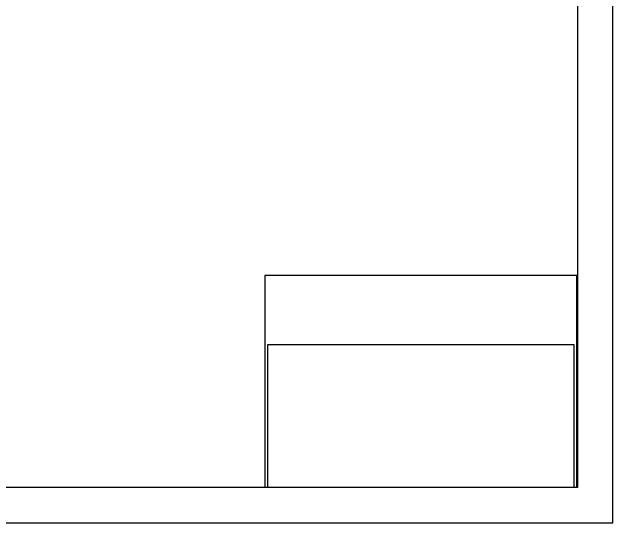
# Model space of a CAD drawing. Header units: inches. Extents: x -131 to 138, y -123 to 133.
# Drawn here: x 62.7 to 113.7, y -122.5 to -79.1 of the extents above; entities that cross this region are included whole.
import ezdxf

# ---------------------------------------------------------------- set-up
doc = ezdxf.new("R2010")
doc.units = ezdxf.units.IN
doc.header["$MEASUREMENT"] = 0

msp = doc.modelspace()

# ---------------------------------------------------------------- linework, layer by layer
at = {"color": 7, "linetype": 'Continuous', "lineweight": 25}
for p, q in [((110.694, 26.479), (110.694, -119.521)), ((113.694, -122.521), (113.694, 23.479)), ((110.637, -101.521), (84.137, -101.521)), ((84.137, -101.521), (84.137, -119.521)), ((110.637, -119.521), (110.637, -101.521)), ((110.387, -107.396), (84.387, -107.396)), ((84.387, -107.396), (84.387, -119.521)), ((110.387, -119.521), (110.387, -107.396)), ((110.694, -119.521), (14.694, -119.521)), ((11.694, -122.521), (113.694, -122.521))]:
    msp.add_line(p, q, dxfattribs=at)

doc.saveas('drawing.dxf')
